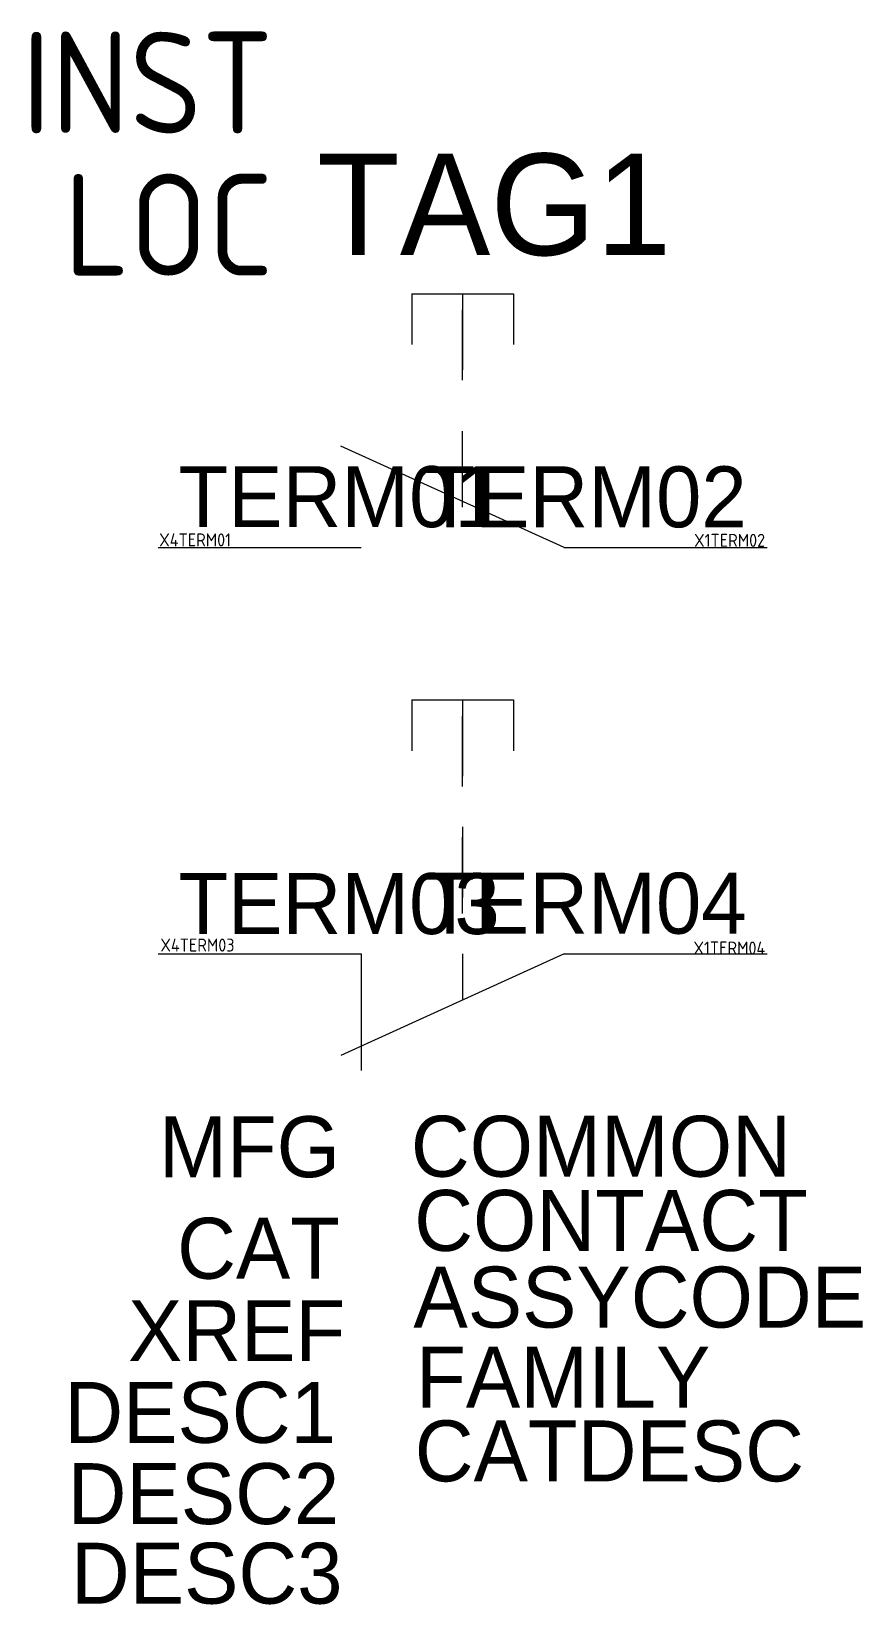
# Model space of a CAD drawing. Extents: x -20.5 to -0.1, y -16.3 to 22.4.
import ezdxf
from ezdxf.enums import TextEntityAlignment as Align

# ---------------------------------------------------------------- set-up
doc = ezdxf.new("R2010")
doc.units = 0
doc.header["$MEASUREMENT"] = 0
doc.styles.add('WD_IEC', font='isocp2.shx', dxfattribs={"width": 0.9, "height": 4})

msp = doc.modelspace()

# ---------------------------------------------------------------- linework, layer by layer
for p, q in [((-11.179, 15.935), (-8.679, 15.935)), ((-11.179, 15.935), (-11.179, 14.685)), ((-9.929, 15.935), (-9.929, 14.06)), ((-8.679, 15.935), (-8.679, 14.685)), ((-9.929, 13.805), (-9.929, 15.541)), ((-9.929, 10.68), (-9.929, 12.555)), ((-7.429, 9.685), (-12.929, 12.185)), ((-17.429, 9.685), (-12.429, 9.685)), ((-7.429, 9.685), (-2.429, 9.685)), ((-11.179, 5.935), (-8.679, 5.935)), ((-11.179, 5.935), (-11.179, 4.685)), ((-9.929, 5.935), (-9.929, 4.06)), ((-8.679, 5.935), (-8.679, 4.685)), ((-9.929, 3.805), (-9.929, 5.541)), ((-9.929, 2.81), (-9.929, 1.074)), ((-9.929, 0.68), (-9.929, 2.555)), ((-17.429, -0.315), (-12.429, -0.315)), ((-7.429, -0.315), (-12.929, -2.815)), ((-12.429, -0.315), (-12.429, -3.183)), ((-9.929, -0.315), (-9.929, -1.426)), ((-7.429, -0.315), (-2.429, -0.315))]:
    msp.add_line(p, q)

# ---------------------------------------------------------------- texts
at = {"style": 'WD_IEC', "flags": 1}
for tag, height, p in [('INST', 2.5, (-14.587, 19.884)), ('LOC', 2.5, (-14.587, 16.384)), ('X1TERM02', 0.32, (-2.48, 9.705)), ('X1TERM04', 0.32, (-2.476, -0.331))]:
    msp.add_attdef(tag, text='', height=height, dxfattribs=at).set_placement(p, align=Align.RIGHT)
for tag, p, s, height in [('TAG1', (-13.517, 16.886), 'S', 2.5), ('TERM01', (-16.927, 10.19), '13', 1.5), ('TERM03', (-16.928, 0.173), '11', 1.5)]:
    msp.add_attdef(tag, p, s, height=height)
for tag, text, p in [('TERM02', '14', (-2.933, 10.186)), ('TERM04', '12', (-2.936, 0.182))]:
    msp.add_attdef(tag, text=text, height=1.5).set_placement(p, align=Align.RIGHT)
for tag, p in [('X4TERM01', (-17.399, 9.716)), ('X4TERM03', (-17.37, -0.258))]:
    msp.add_attdef(tag, p, '', height=0.32, dxfattribs=at)
at = {"flags": 1}
for tag, p in [('MFG', (-12.947, -5.812)), ('CAT', (-12.947, -8.312)), ('DESC1', (-13.048, -12.352)), ('DESC2', (-12.967, -14.352)), ('DESC3', (-12.886, -16.311))]:
    msp.add_attdef(tag, text='', height=1.5, dxfattribs=at).set_placement(p, align=Align.RIGHT)
for tag, p, s in [('COMMON', (-11.202, -5.8), '02'), ('CONTACT', (-11.12, -7.627), 'NONC'), ('ASSYCODE', (-11.14, -9.514), ''), ('FAMILY', (-11.073, -11.483), 'PB_ACKO'), ('CATDESC', (-11.107, -13.3), '')]:
    msp.add_attdef(tag, p, s, height=1.5, dxfattribs=at)
at = {"lineweight": 15, "flags": 1}
msp.add_attdef('XREF', text='', height=1.5, dxfattribs=at).set_placement((-12.819, -10.34), align=Align.RIGHT)

doc.saveas('drawing.dxf')
